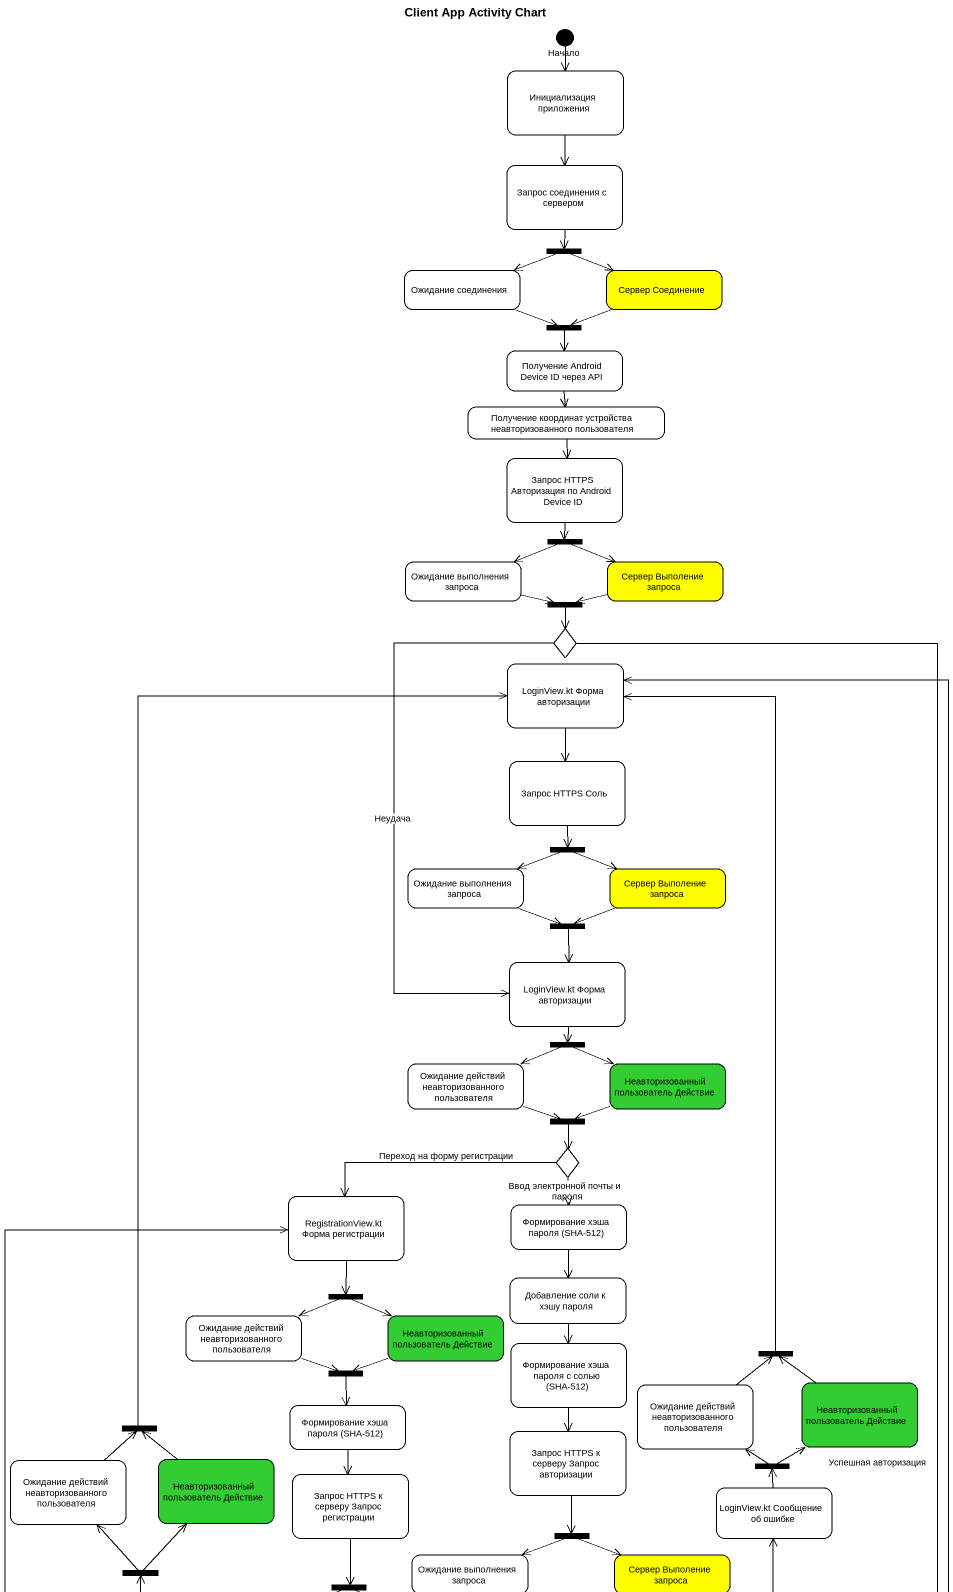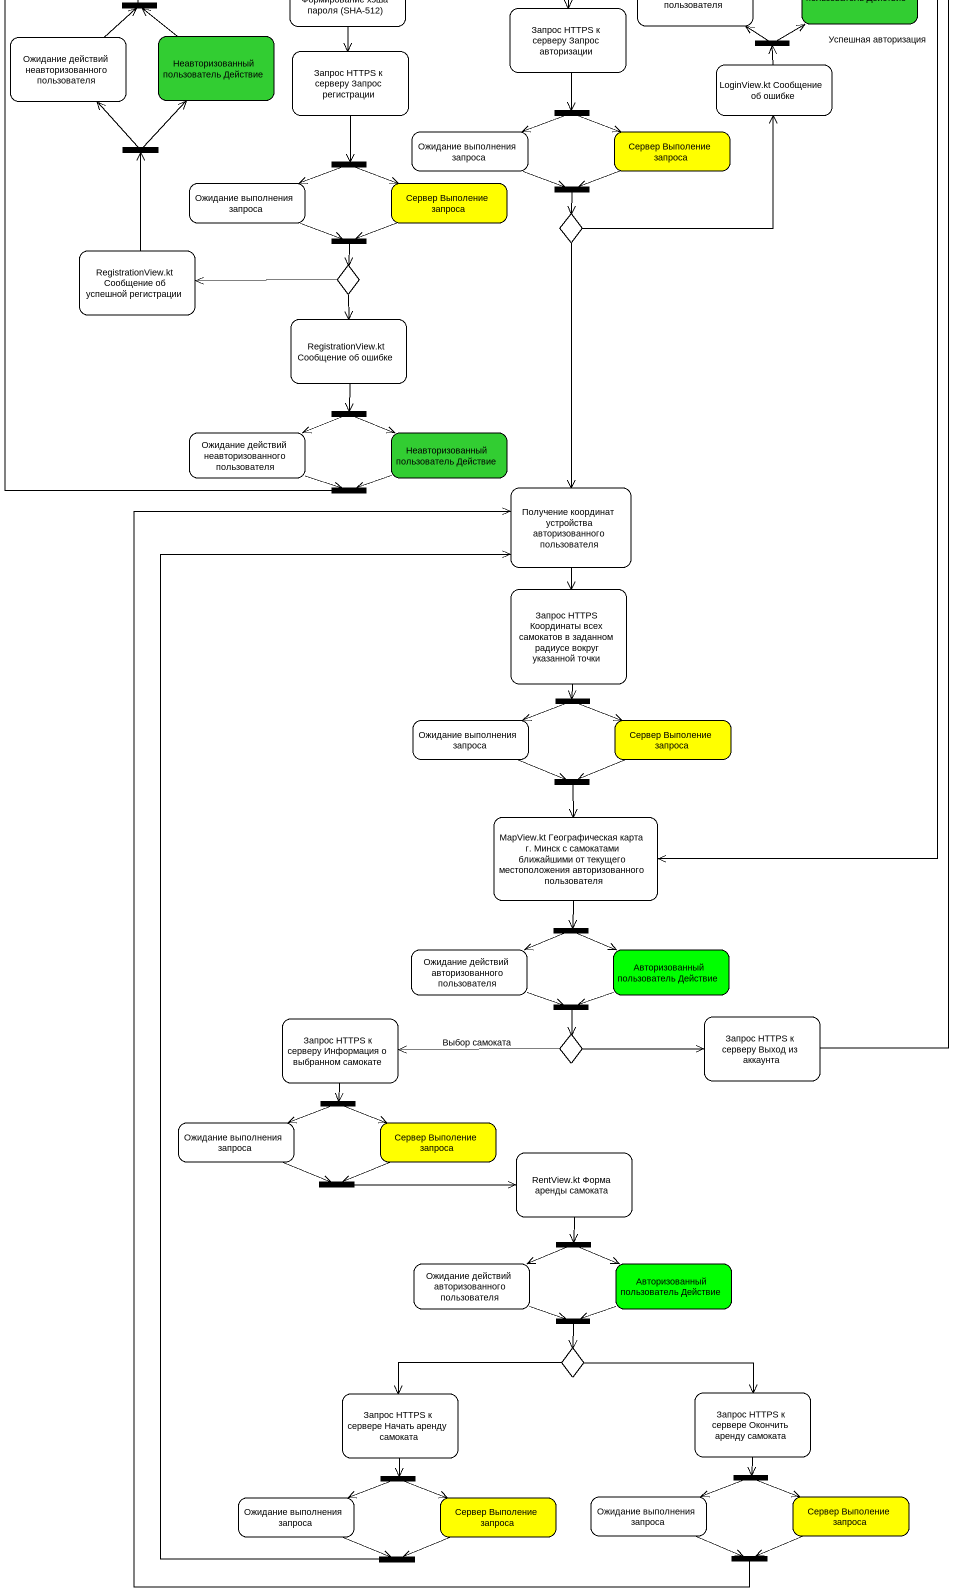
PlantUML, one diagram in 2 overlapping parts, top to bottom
@startuml
title Client App Activity Chart
hide empty description
state Начало <<start>>
state "Инициализация приложения" as Инициализация_приложения
state "Запрос соединения с сервером" as Запрос_соединения_с_сервером
state fork1 <<fork>>
state "Ожидание соединения" as Ожидание_соединения
state "Сервер Соединение" as Сервер_Соединение #FFFF00
state fork2 <<join>>
state "Получение Android Device ID через API" as Получение_Android_Device_ID
state "Получение координат устройства неавторизованного пользователя" as Получение_координат
state "Запрос HTTPS Авторизация по Android Device ID" as Запрос_HTTPS_Авторизация_по
state "Ожидание выполнения запроса" as Ожидание_выполнения_запроса
state fork3 <<fork>>
state "Сервер Выполение запроса" as Сервер_Выполение_запроса #FFFF00
state fork4 <<join>>
state choice1 <<choice>>
state "LoginView.kt Форма авторизации" as LoginView_kt_Форма
state "Запрос HTTPS Соль" as Запрос_HTTPS_Соль
state fork5 <<fork>>
state "Ожидание выполнения запроса" as Ожидание_выполнения_запроса_2
state "Сервер Выполение запроса" as Сервер_Выполение_запроса_2 #FFFF00
state fork6 <<join>>
state "LoginView.kt Форма авторизации" as LoginView_kt_Форма_2
state "Ожидание действий неавторизованного пользователя" as Ожидание_действий
state fork7 <<fork>>
state "Неавторизованный пользователь Действие" as Неавторизованный #32CD32
state fork8 <<join>>
state choice2 <<choice>>
state "RegistrationView.kt Форма регистрации" as RegistrationView_kt_Форма
state "Формирование хэша пароля (SHA-512)" as Формирование_хэша_пароля
state fork9 <<fork>>
state "Добавление соли к хэшу пароля" as Добавление_соли_к_хэшу
state "Ожидание действий неавторизованного пользователя" as Ожидание_действий_2
state "Неавторизованный пользователь Действие" as Неавторизованный_2 #32CD32
state "Формирование хэша пароля с солью (SHA-512)" as Формирование_хэша_пароля_с
state fork10 <<join>>
state "Ожидание действий неавторизованного пользователя" as Ожидание_действий_3
state fork11 <<join>>
state "Неавторизованный пользователь Действие" as Неавторизованный_3 #32CD32
state fork12 <<join>>
state "Формирование хэша пароля (SHA-512)" as Формирование_хэша_пароля_2
state "Ожидание действий неавторизованного пользователя" as Ожидание_действий_4
state "Неавторизованный пользователь Действие" as Неавторизованный_4 #32CD32
state "Запрос HTTPS к серверу Запрос авторизации" as Запрос_HTTPS_к_серверу
state fork13 <<fork>>
state "Запрос HTTPS к серверу Запрос регистрации" as Запрос_HTTPS_к_серверу_2
state "LoginView.kt Сообщение об ошибке" as LoginView_kt_Сообщение_об
state fork14 <<fork>>
state fork15 <<fork>>
state "Ожидание выполнения запроса" as Ожидание_выполнения_запроса_3
state "Сервер Выполение запроса" as Сервер_Выполение_запроса_3 #FFFF00
state "Ожидание выполнения запроса" as Ожидание_выполнения_запроса_4
state fork16 <<fork>>
state "Сервер Выполение запроса" as Сервер_Выполение_запроса_4 #FFFF00
state fork17 <<join>>
state choice3 <<choice>>
state "RegistrationView.kt Сообщение об успешной регистрации" as RegistrationView_kt
state fork18 <<join>>
state choice4 <<choice>>
state "RegistrationView.kt Сообщение об ошибке" as RegistrationView_kt_2
state fork19 <<fork>>
state "Ожидание действий неавторизованного пользователя" as Ожидание_действий_5
state "Неавторизованный пользователь Действие" as Неавторизованный_5 #32CD32
state fork20 <<join>>
state "Получение координат устройства авторизованного пользователя" as Получение_координат_2
state "Запрос HTTPS Координаты всех самокатов в заданном радиусе вокруг указанной точки" as Запрос_HTTPS_Координаты
state fork21 <<fork>>
state "Ожидание выполнения запроса" as Ожидание_выполнения_запроса_5
state "Сервер Выполение запроса" as Сервер_Выполение_запроса_5 #FFFF00
state "MapView.kt Географическая карта г. Минск с самокатами ближайшими от текущего местоположения авторизованного пользователя" as MapView_kt_Географическая
state fork22 <<join>>
state fork23 <<fork>>
state "Ожидание действий авторизованного пользователя" as Ожидание_действий_6
state "Авторизованный пользователь Действие" as Авторизованный_пользователь #00FF00
state fork24 <<join>>
state "Запрос HTTPS к серверу Информация о выбранном самокате" as Запрос_HTTPS_к_серверу_3
state choice5 <<choice>>
state "Запрос HTTPS к серверу Выход из аккаунта" as Запрос_HTTPS_к_серверу_4
state "Ожидание выполнения запроса" as Ожидание_выполнения_запроса_6
state fork25 <<fork>>
state "Сервер Выполение запроса" as Сервер_Выполение_запроса_6 #FFFF00
state "RentView.kt Форма аренды самоката" as RentView_kt_Форма_аренды
state fork26 <<join>>
state fork27 <<fork>>
state "Ожидание действий авторизованного пользователя" as Ожидание_действий_7
state "Авторизованный пользователь Действие" as Авторизованный_пользователь_2 #00FF00
state fork28 <<join>>
state choice6 <<choice>>
state "Запрос HTTPS к сервере Начать аренду самоката" as Запрос_HTTPS_к_сервере
state "Запрос HTTPS к сервере Окончить аренду самоката" as Запрос_HTTPS_к_сервере_2
state fork29 <<fork>>
state "Ожидание выполнения запроса" as Ожидание_выполнения_запроса_7
state fork30 <<fork>>
state "Сервер Выполение запроса" as Сервер_Выполение_запроса_7 #FFFF00
state "Ожидание выполнения запроса" as Ожидание_выполнения_запроса_8
state "Сервер Выполение запроса" as Сервер_Выполение_запроса_8 #FFFF00
state fork31 <<join>>
state fork32 <<join>>
Начало --> Инициализация_приложения
Инициализация_приложения --> Запрос_соединения_с_сервером
Запрос_соединения_с_сервером --> fork1
fork1 -left-> Ожидание_соединения
fork1 -right-> Сервер_Соединение
Ожидание_соединения -right-> fork2
Сервер_Соединение -left-> fork2
fork2 --> Получение_Android_Device_ID
Получение_Android_Device_ID --> Получение_координат
Получение_координат --> Запрос_HTTPS_Авторизация_по
Запрос_HTTPS_Авторизация_по --> fork3
Ожидание_выполнения_запроса -right-> fork4
fork3 -left-> Ожидание_выполнения_запроса
fork3 -right-> Сервер_Выполение_запроса
Сервер_Выполение_запроса -left-> fork4
fork4 --> choice1
choice1 --> LoginView_kt_Форма_2 : Неудача
choice1 --> MapView_kt_Географическая : Успешная авторизация
LoginView_kt_Форма --> Запрос_HTTPS_Соль
Запрос_HTTPS_Соль --> fork5
fork5 -left-> Ожидание_выполнения_запроса_2
fork5 -right-> Сервер_Выполение_запроса_2
Ожидание_выполнения_запроса_2 -right-> fork6
Сервер_Выполение_запроса_2 -left-> fork6
fork6 --> LoginView_kt_Форма_2
LoginView_kt_Форма_2 --> fork7
Ожидание_действий -right-> fork8
fork7 -left-> Ожидание_действий
fork7 -right-> Неавторизованный
Неавторизованный -left-> fork8
fork8 --> choice2
choice2 -left-> RegistrationView_kt_Форма : Переход на форму регистрации
choice2 --> Формирование_хэша_пароля : Ввод электронной почты и пароля
RegistrationView_kt_Форма --> fork9
Формирование_хэша_пароля --> Добавление_соли_к_хэшу
fork9 -left-> Ожидание_действий_2
fork9 -right-> Неавторизованный_2
Добавление_соли_к_хэшу --> Формирование_хэша_пароля_с
Ожидание_действий_2 -right-> fork10
Неавторизованный_2 -left-> fork10
Формирование_хэша_пароля_с --> Запрос_HTTPS_к_серверу
fork10 --> Формирование_хэша_пароля_2
Ожидание_действий_3 -up-> fork11
fork11 -up-> LoginView_kt_Форма
Неавторизованный_3 -up-> fork11
fork12 -up-> LoginView_kt_Форма
Формирование_хэша_пароля_2 --> Запрос_HTTPS_к_серверу_2
Ожидание_действий_4 -up-> fork12
Неавторизованный_4 -up-> fork12
Запрос_HTTPS_к_серверу --> fork14
fork13 -up-> Ожидание_действий_3
fork13 -right-> Неавторизованный_3
Запрос_HTTPS_к_серверу_2 --> fork16
LoginView_kt_Сообщение_об -up-> fork13
fork14 -left-> Ожидание_выполнения_запроса_3
fork14 -right-> Сервер_Выполение_запроса_3
fork15 -up-> Ожидание_действий_4
fork15 -up-> Неавторизованный_4
Ожидание_выполнения_запроса_3 -right-> fork17
Сервер_Выполение_запроса_3 -left-> fork17
Ожидание_выполнения_запроса_4 -right-> fork18
fork16 -left-> Ожидание_выполнения_запроса_4
fork16 -right-> Сервер_Выполение_запроса_4
Сервер_Выполение_запроса_4 -left-> fork18
fork17 --> choice3
choice3 -up-> LoginView_kt_Сообщение_об
choice3 --> Получение_координат_2
RegistrationView_kt -up-> fork15
fork18 --> choice4
choice4 -left-> RegistrationView_kt
choice4 --> RegistrationView_kt_2
RegistrationView_kt_2 --> fork19
fork19 -left-> Ожидание_действий_5
fork19 -right-> Неавторизованный_5
Ожидание_действий_5 -right-> fork20
Неавторизованный_5 -left-> fork20
fork20 -up-> RegistrationView_kt_Форма
Получение_координат_2 --> Запрос_HTTPS_Координаты
Запрос_HTTPS_Координаты --> fork21
fork21 -left-> Ожидание_выполнения_запроса_5
fork21 -right-> Сервер_Выполение_запроса_5
Ожидание_выполнения_запроса_5 -right-> fork22
Сервер_Выполение_запроса_5 -left-> fork22
MapView_kt_Географическая --> fork23
fork22 --> MapView_kt_Географическая
fork23 -left-> Ожидание_действий_6
fork23 -right-> Авторизованный_пользователь
Ожидание_действий_6 -right-> fork24
Авторизованный_пользователь -left-> fork24
fork24 --> choice5
Запрос_HTTPS_к_серверу_3 --> fork25
choice5 -left-> Запрос_HTTPS_к_серверу_3 : Выбор самоката
choice5 -right-> Запрос_HTTPS_к_серверу_4
Запрос_HTTPS_к_серверу_4 -up-> LoginView_kt_Форма
Ожидание_выполнения_запроса_6 -right-> fork26
fork25 -left-> Ожидание_выполнения_запроса_6
fork25 -right-> Сервер_Выполение_запроса_6
Сервер_Выполение_запроса_6 -left-> fork26
RentView_kt_Форма_аренды --> fork27
fork26 -right-> RentView_kt_Форма_аренды
fork27 -left-> Ожидание_действий_7
fork27 -right-> Авторизованный_пользователь_2
Ожидание_действий_7 -right-> fork28
Авторизованный_пользователь_2 -left-> fork28
fork28 --> choice6
choice6 -left-> Запрос_HTTPS_к_сервере
choice6 -right-> Запрос_HTTPS_к_сервере_2
Запрос_HTTPS_к_сервере --> fork30
Запрос_HTTPS_к_сервере_2 --> fork29
fork29 -left-> Ожидание_выполнения_запроса_8
fork29 -right-> Сервер_Выполение_запроса_8
Ожидание_выполнения_запроса_7 -right-> fork31
fork30 -left-> Ожидание_выполнения_запроса_7
fork30 -right-> Сервер_Выполение_запроса_7
Сервер_Выполение_запроса_7 -left-> fork31
Ожидание_выполнения_запроса_8 -right-> fork32
Сервер_Выполение_запроса_8 -left-> fork32
fork31 -up-> Получение_координат_2
fork32 -up-> Получение_координат_2
@enduml
